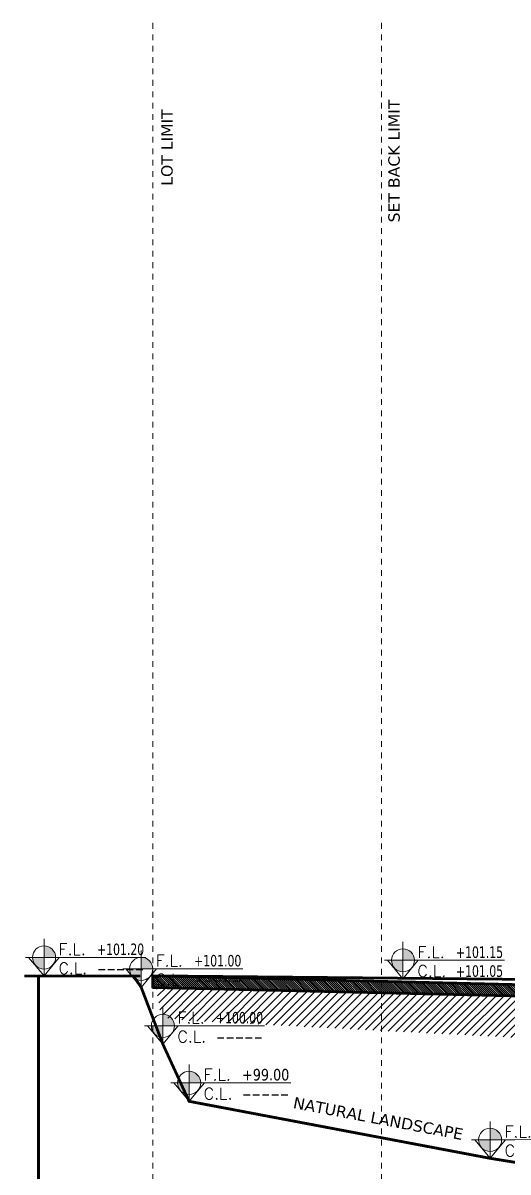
# Model space of a CAD drawing. Header units: inches. Extents: x -48 to 777, y -156 to 510.
# Drawn here: x 54.37 to 62.89, y 1.46 to 21.62 of the extents above; entities that cross this region are included whole.
import ezdxf
from ezdxf.enums import TextEntityAlignment as Align

# ---------------------------------------------------------------- set-up
doc = ezdxf.new("R2010")
doc.units = ezdxf.units.IN
doc.header["$MEASUREMENT"] = 0
doc.linetypes.add('HIDDEN', pattern=[0.375, 0.25, -0.125])
doc.linetypes.add('NUHA', pattern=[1.45, 0.75, -0.25, 0.2, -0.25])
for name, color, linetype, lineweight in [('A-DIM', 9, 'Continuous', 5), ('A-HIDDEN', 254, 'HIDDEN', 5), ('A-PILLARS', 1, 'Continuous', 60), ('A-SIGNS1', 20, 'Continuous', 15), ('A-SIGNS2', 30, 'Continuous', 15), ('A-TEXT', 50, 'Continuous', 15), ('H-PILLARS', 61, 'Continuous', 5)]:
    doc.layers.add(name, color=color, linetype=linetype, lineweight=lineweight)
doc.layers.add('HH-DARK GREY', color=7, linetype='Continuous', lineweight=5, true_color=0x404040)
doc.styles.add('ROMAND', font='verdana.ttf')
doc.styles.add('ROMANS', font='romans__.ttf', dxfattribs={"height": 0.14})

# ---------------------------------------------------------------- blocks, each defined once
blk = doc.blocks.new('GXFHGCGFCD')
at = {"layer": 'A-SIGNS1', "linetype": 'NUHA'}
h = blk.add_hatch(color=256, dxfattribs=at)
h.paths.add_polyline_path([(90.382, 61.33), (90.382, 61.17), (90.542, 61.17, 0.414214)])
h.paths.add_polyline_path([(90.382, 61.17), (90.222, 61.17, 0.414214), (90.382, 61.01)])
at = {"layer": 'A-SIGNS1'}
for p, q in [((90.382, 60.914), (90.382, 61.426)), ((90.126, 61.17), (91.79, 61.17))]:
    blk.add_line(p, q, dxfattribs=at)
blk.add_circle((90.382, 61.17), 0.16, dxfattribs=at)
blk = doc.blocks.new('DGXFHXFGDFD')
at = {"layer": 'A-SIGNS1'}
blk.add_blockref('GXFHGCGFCD', (0, 0), dxfattribs=at)
at = {"layer": 'A-SIGNS2', "linetype": 'NUHA', "style": 'ROMANS'}
for s, p in [('F.L.', (90.583, 61.203)), ('C.L.', (90.583, 60.941))]:
    blk.add_text(s, height=0.16, dxfattribs=at).set_placement(p)
at = {"layer": 'A-SIGNS2', "style": 'ROMANS', "width": 0.910135, "flags": 4}
for tag, p, p2 in [('NIV.FINI', (91.116, 61.203), (91.79, 61.203)), ('NIV.BETON', (91.116, 60.941), (91.79, 60.941))]:
    blk.add_attdef(tag, text='', height=0.16, dxfattribs=at).set_placement(p, p2, align=Align.FIT)
blk = doc.blocks.new('land 1')
at = {"layer": 'A-HIDDEN', "const_width": 0.05}
blk.add_lwpolyline([(54.398, -84.31), (56.311, -84.31), (56.448, -84.51), (56.448, -84.51), (56.83, -85.51), (57.289, -86.51), (62.573, -87.51), (68.756, -88.51), (75.405, -89.51), (82.346, -90.51), (88.715, -91.51), (102.502, -92.51), (108.386, -93.51), (114.473, -93.937), (114.473, -93.937)], dxfattribs=at)
at = {"layer": 'A-SIGNS1'}
for points in [[(56.716, -84.186), (56.448, -84.51), (56.178, -84.186)], [(57.098, -85.186), (56.83, -85.51), (56.56, -85.186)], [(57.557, -86.186), (57.289, -86.51), (57.019, -86.186)], [(62.841, -87.186), (62.573, -87.51), (62.303, -87.186)]]:
    blk.add_lwpolyline(points, dxfattribs=at)
ref = blk.add_blockref('DGXFHXFGDFD', (-58.084, -161.701), dxfattribs=dict(at, xscale=1.267200000000003, yscale=1.267200000000003, zscale=1.267200000000003))
ref.add_attrib('NIV.FINI', '+101.00', dxfattribs={"layer": 'A-SIGNS2', "height": 0.2028, "style": 'ROMAND', "width": 0.680836}).set_placement((57.378, -84.144), (58.206, -84.144), align=Align.FIT)
ref.add_attrib('NIV.BETON', '-----', dxfattribs={"layer": 'A-SIGNS2', "height": 0.2028, "style": 'ROMAND', "width": 1.307645}).set_placement((57.378, -84.476), (58.206, -84.476), align=Align.FIT)
ref = blk.add_blockref('DGXFHXFGDFD', (-57.702, -162.701), dxfattribs=dict(at, xscale=1.267200000000003, yscale=1.267200000000003, zscale=1.267200000000003))
ref.add_attrib('NIV.FINI', '+100.00', dxfattribs={"layer": 'A-SIGNS2', "height": 0.2028, "style": 'ROMAND', "width": 0.680836}).set_placement((57.76, -85.144), (58.588, -85.144), align=Align.FIT)
ref.add_attrib('NIV.BETON', '-----', dxfattribs={"layer": 'A-SIGNS2', "height": 0.2028, "style": 'ROMAND', "width": 1.307645}).set_placement((57.76, -85.476), (58.588, -85.476), align=Align.FIT)
ref = blk.add_blockref('DGXFHXFGDFD', (-57.242, -163.701), dxfattribs=dict(at, xscale=1.267200000000003, yscale=1.267200000000003, zscale=1.267200000000003))
ref.add_attrib('NIV.FINI', '+99.00', dxfattribs={"layer": 'A-SIGNS2', "height": 0.2028, "style": 'ROMAND', "width": 0.797031}).set_placement((58.22, -86.144), (59.048, -86.144), align=Align.FIT)
ref.add_attrib('NIV.BETON', '-----', dxfattribs={"layer": 'A-SIGNS2', "height": 0.2028, "style": 'ROMAND', "width": 1.307645}).set_placement((58.22, -86.476), (59.048, -86.476), align=Align.FIT)
ref = blk.add_blockref('DGXFHXFGDFD', (-51.959, -164.701), dxfattribs=dict(at, xscale=1.267200000000003, yscale=1.267200000000003, zscale=1.267200000000003))
ref.add_attrib('NIV.FINI', '+98.00', dxfattribs={"layer": 'A-SIGNS2', "height": 0.2028, "style": 'ROMAND', "width": 0.797031}).set_placement((63.503, -87.144), (64.331, -87.144), align=Align.FIT)
ref.add_attrib('NIV.BETON', '-----', dxfattribs={"layer": 'A-SIGNS2', "height": 0.2028, "style": 'ROMAND', "width": 1.307645}).set_placement((63.503, -87.476), (64.331, -87.476), align=Align.FIT)

msp = doc.modelspace()

# ---------------------------------------------------------------- hatches: boundary and pattern name
at = {"layer": 'H-PILLARS'}
h = msp.add_hatch(dxfattribs=at)
h.set_pattern_fill('ANSI31', color=256, scale=0.2, angle=90)
h.paths.add_polyline_path([(63.68472, 4.73596), (56.64994, 4.90249), (56.64994, 4.70243), (63.68472, 4.5359)])
at = {"layer": 'HH-DARK GREY'}
h = msp.add_hatch(dxfattribs=at)
h.set_pattern_fill('ANSI31', color=256, scale=0.8, angle=180)
h.set_pattern_definition([(225, (0, 96.73333), (0.07071068, -0.07071068), [])])
h.paths.add_polyline_path([(63.68472, 3.78604), (63.68472, 4.5359), (56.71046, 4.701), (56.78131, 4.27126), (56.88097, 4.16831), (57.26673, 4.11835)])

# ---------------------------------------------------------------- linework, layer by layer
at = {"layer": 'A-HIDDEN', "ltscale": 0.4}
for p, q in [((56.64994, 21.62487), (56.64994, -9.43349)), ((60.6686, 21.62487), (60.6686, -9.43349)), ((62.98472, 4.85256), (60.88819, 4.85256))]:
    msp.add_line(p, q, dxfattribs=at)
at = {"layer": 'A-PILLARS'}
for p in [(63.68472, 4.83599), (56.64994, 4.90249)]:
    msp.add_line(p, (56.64994, 4.90252), dxfattribs=at)
at = {"layer": 'A-PILLARS', "const_width": 0.05}
msp.add_lwpolyline([(54.64435, 4.90252), (56.43371, 4.90252)], dxfattribs=at)
at = {"layer": 'A-PILLARS'}
for points in [[(54.64435, 4.90252), (54.64435, -5.13079), (112.30077, -5.13079), (112.30077, -4.59864)], [(63.68472, 4.73596), (56.64994, 4.90249), (56.64994, 4.70243), (63.68472, 4.5359), (63.68472, 4.73596)]]:
    msp.add_lwpolyline(points, dxfattribs=at)
at = {"layer": 'A-SIGNS1'}
for points in [[(55.01049, 5.22692), (54.74259, 4.90252), (54.47259, 5.22692)], [(61.31173, 5.17696), (61.04383, 4.85256), (60.77383, 5.17696)]]:
    msp.add_lwpolyline(points, dxfattribs=at)

# ---------------------------------------------------------------- block references
at = {"layer": 'A-DIM'}
msp.add_blockref('land 1', (0, 89.21287), dxfattribs=at)
at = {"layer": 'A-SIGNS1'}
ref = msp.add_blockref('DGXFHXFGDFD', (-59.78931, -72.28784), dxfattribs=dict(at, xscale=1.267200000000003, yscale=1.267200000000003, zscale=1.267200000000003))
ref.add_attrib('NIV.FINI', '+101.20', dxfattribs={"layer": 'A-SIGNS2', "height": 0.202752, "style": 'ROMAND', "width": 0.680836}).set_placement((55.67271, 5.26877), (56.50068, 5.26877), align=Align.FIT)
ref.add_attrib('NIV.BETON', '-----', dxfattribs={"layer": 'A-SIGNS2', "height": 0.202752, "style": 'ROMAND', "width": 1.307645}).set_placement((55.67271, 4.93701), (56.50068, 4.93701), align=Align.FIT)
ref = msp.add_blockref('DGXFHXFGDFD', (-53.48807, -72.3378), dxfattribs=dict(at, xscale=1.267200000000003, yscale=1.267200000000003, zscale=1.267200000000003))
ref.add_attrib('NIV.FINI', '+101.15', dxfattribs={"layer": 'A-SIGNS2', "height": 0.202752, "style": 'ROMAND', "width": 0.680836}).set_placement((61.97395, 5.21881), (62.80192, 5.21881), align=Align.FIT)
ref.add_attrib('NIV.BETON', '+101.05', dxfattribs={"layer": 'A-SIGNS2', "height": 0.202752, "style": 'ROMAND', "width": 0.680836}).set_placement((61.97395, 4.88705), (62.80192, 4.88705), align=Align.FIT)

# ---------------------------------------------------------------- texts
at = {"layer": 'A-TEXT', "char_height": 0.2, "attachment_point": 1, "style": 'ROMAND'}
for s, insert, width, rotation in [('SET BACK LIMIT', (60.7865, 18.12539), 3.1472551, 90), ('LOT LIMIT', (56.79997, 18.76856), 3.1472551, 90), ('NATURAL LANDSCAPE', (59.1403, 2.78182), 96.1902511, 349.282829)]:
    msp.add_mtext(s, dxfattribs=dict(at, insert=insert, width=width, rotation=rotation))

doc.saveas('drawing.dxf')
